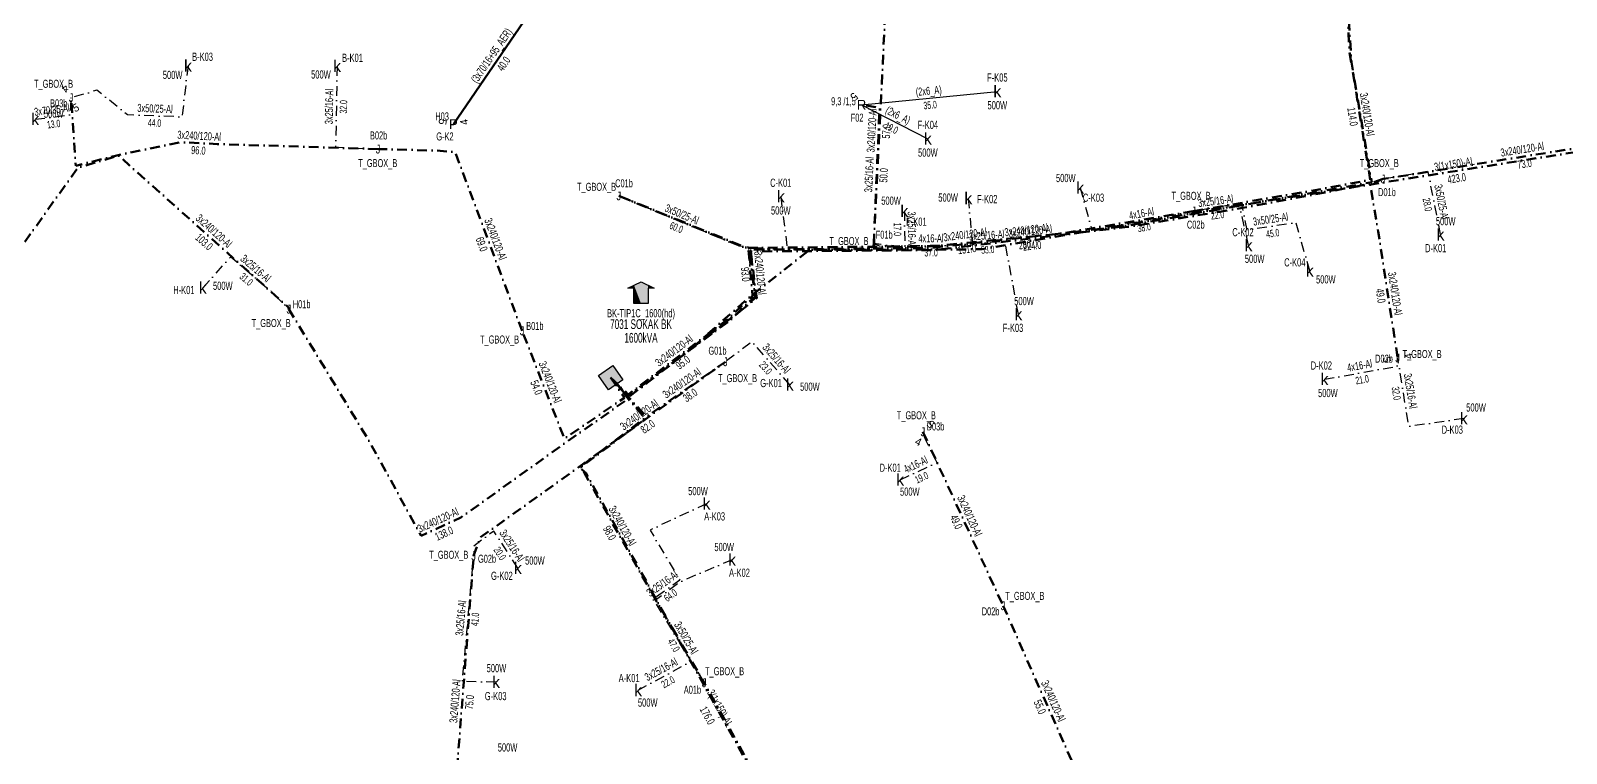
# Model space of a CAD drawing. Header units: millimetres. Extents: x 563565 to 566167, y 4094172 to 4096697.
# Drawn here: x 564904.7 to 565298.1, y 4095353.6 to 4095538.6 of the extents above; entities that cross this region are included whole.
import ezdxf
from ezdxf.enums import TextEntityAlignment as Align

# ---------------------------------------------------------------- set-up
doc = ezdxf.new("R2010")
doc.units = ezdxf.units.MM
doc.linetypes.add('DASHDOT', pattern=[5, 2.5, -1.25, 0, -1.25])
for name, color, linetype, lineweight in [('DIREK_AG_MEVCUT', 120, 'Continuous', 25), ('DIREK_BOX_YENI', 5, 'Continuous', 25), ('HAT_ABONE_HAVAI_MEVCUT', 56, 'Continuous', 30), ('HAT_ABONE_YERALTI_YENI', 30, 'DASHDOT', 30), ('HAT_AG_HAVAI_MEVCUT', 126, 'Continuous', 50), ('HAT_BOX_YERALTI_YENI', 5, 'DASHDOT', 50), ('HAT_OG_YERALTI_YENI', 1, 'DASHDOT', 70), ('KOFRE_ABONE_MEVCUT', 6, 'Continuous', 25), ('TRAFO_TADILAT_BYSK', 5, 'Continuous', 30), ('TRAFO_YENI', 5, 'Continuous', 30)]:
    doc.layers.add(name, color=color, linetype=linetype, lineweight=lineweight)
doc.styles.add('Direk', font='B_CAD')
doc.styles.get("Standard").update_dxf_attribs({"font": 'Arial'})

# ---------------------------------------------------------------- blocks, each defined once
blk = doc.blocks.new('YENI_BINA_KARE')
blk.add_hatch(color=5).paths.add_polyline_path([(-2.25, -2.25), (2.25, -2.25), (2.25, 2.25), (-2.25, 2.25)])
at = {"layer": 'TRAFO_TADILAT_BYSK', "linetype": 'Continuous'}
for p, q in [((-2.25, -2.25), (-2.25, 2.25)), ((-2.25, 2.25), (2.25, 2.25)), ((0, 1.8), (0, 2.7)), ((2.25, 2.25), (2.25, -2.25)), ((2.25, -2.25), (-2.25, -2.25))]:
    blk.add_line(p, q, dxfattribs=at)
blk = doc.blocks.new('YENI_BETKOSK')
at = {"layer": 'TRAFO_YENI', "linetype": 'Continuous'}
for p, q in [((-3.4, 2), (0, 3.6)), ((-1.8, 2), (-3.4, 2)), ((-1.8, -2), (-1.8, 2)), ((0, 3.6), (3.4, 2)), ((3.4, 2), (1.8, 2)), ((1.8, 2), (1.8, -2)), ((1.8, -2), (-1.8, -2))]:
    blk.add_line(p, q, dxfattribs=at)
for points in [[(-3.4, 2), (-1.8, 2), (-1.8, 2.752941)], [(-1.8, 2.752941), (0, -2), (0, 3.6)], [(-1.8, -2), (-1.8, 2.752941), (0, -2)], [(0, -2), (0, 3.6), (1.8, -2)], [(0, 3.6), (1.8, -2), (1.8, 2.752941)], [(1.8, 2), (1.8, 2.752941), (3.4, 2)]]:
    blk.add_solid(points, dxfattribs=at)

msp = doc.modelspace()

# ---------------------------------------------------------------- linework, layer by layer
at = {"layer": 'HAT_ABONE_HAVAI_MEVCUT'}
for q in [(565152.34, 4095523.11), (565134.54, 4095510.98)]:
    msp.add_line((565117.55, 4095519.69), q, dxfattribs=at)
at = {"layer": 'HAT_ABONE_YERALTI_YENI', "flags": 128}
for points in [[(564945.02, 4095529.65), (564943.480231, 4095516.565617), (564929.525896, 4095517.105785), (564921.693463, 4095523.407742), (564915.090988, 4095521.479296)], [(564983.22, 4095529.58), (564982.835832, 4095508.791936), (564993.723668, 4095508.323228)], [(564905.88, 4095515.96), (564914.855766, 4095517.091719), (564915.090988, 4095521.479296)], [(565265.88, 4095486.41), (565262.702288, 4095502.521168), (565251.176, 4095500.671)], [(565173.55, 4095498.4), (565176.561714, 4095487.591144), (565202.630642, 4095492.433887)], [(565096.87, 4095496.16), (565098.592298, 4095482.288731), (565086.240986, 4095483.489553), (565055.386935, 4095496.33183)], [(565144.91, 4095495.72), (565145.943272, 4095483.714143), (565124.759692, 4095483.480071), (565120.678016, 4095484.152311)], [(565232.38, 4095477.14), (565228.857319, 4095489.479887), (565216.343431, 4095487.589299), (565214.902984, 4095494.521453), (565202.630642, 4095492.433887)], [(565216.71, 4095483.64), (565214.362816, 4095493.981285), (565202.630642, 4095492.433887)], [(565128.52, 4095492.42), (565128.621382, 4095483.175151), (565120.678016, 4095484.152311)], [(565157.73, 4095465.98), (565154.300344, 4095484.718108), (565145.171508, 4095484.01589), (565130.424928, 4095483.079599), (565122.115346, 4095483.430708), (565120.678016, 4095484.152311)], [(564948.81, 4095472.78), (564955.970466, 4095480.74032), (564966.269666, 4095471.962593), (564970.865885, 4095467.333037)], [(565099.18, 4095447.95), (565089.501753, 4095459.007742), (565082.702, 4095453.864)], [(565236.15, 4095449.38), (565254.790532, 4095452.719566), (565254.882646, 4095454.848068)], [(565271.82, 4095439.31), (565257.772559, 4095437.30137), (565254.882646, 4095454.848068)], [(565127.45, 4095423.66), (565136.916903, 4095428.017569), (565133.954316, 4095433.942741), (565133.284904, 4095435.913875)], [(565077.85, 4095417.5), (565063.38416, 4095410.771913), (565071.001911, 4095397.960241), (565064.148737, 4095393.052681), (565077.263274, 4095371.632229)], [(565029.53, 4095401), (565023.329786, 4095410.508189), (565018.198192, 4095406.636986), (565018.193299, 4095404.137136)], [(565023.93, 4095371.82), (565015.313654, 4095371.98762), (565018.193299, 4095404.137136)], [(565084.38, 4095403.13), (565071.180984, 4095397.56397), (565064.740522, 4095392.785563), (565077.263274, 4095371.632229)], [(565060.31, 4095369.72), (565073.911993, 4095377.135213), (565077.263274, 4095371.632229)]]:
    msp.add_lwpolyline(points, dxfattribs=at)
at = {"layer": 'HAT_AG_HAVAI_MEVCUT'}
msp.add_line((565035.612373, 4095547.718966), (565012.99999, 4095514.722986), dxfattribs=at)
at = {"layer": 'HAT_BOX_YERALTI_YENI', "flags": 128}
for points in [[(565053.278, 4095449.807), (565057.767397, 4095445.142181), (565083.806255, 4095464.394316), (565090.269937, 4095470.608128), (565088.631428, 4095482.545836), (565113.677208, 4095482.779909), (565135.44597, 4095483.013982), (565184.484204, 4095488.51469), (565248.239621, 4095499.839664), (565243.070648, 4095530.614138), (565241.331, 4095558.927)], [(565202.630642, 4095492.433887), (565236.622068, 4095498.306248), (565247.871771, 4095500.456819), (565242.539345, 4095533.420905), (565241.155282, 4095560.137148), (565232.992709, 4095559.952188)], [(565120.678016, 4095484.152311), (565123.534513, 4095541.385977)], [(564993.723668, 4095508.323228), (564952.482113, 4095509.623339), (564943.063803, 4095510.108105), (564926.803702, 4095506.724497), (564916.261351, 4095504.01387), (564915.090988, 4095521.479296)], [(565120.678016, 4095484.152311), (565122.167313, 4095518.855381), (565117.55, 4095519.69)], [(565323.01075, 4095512.153919), (565251.176, 4095500.671)], [(564897.269695, 4095476.249335), (564916.756244, 4095503.509311), (564927.267278, 4095506.670995), (564930.021984, 4095504.145848), (564970.775857, 4095467.783177), (564970.865885, 4095467.333037)], [(565030.60091, 4095461.779624), (565013.460568, 4095507.492201), (565009.651693, 4095507.907715), (564993.723668, 4095508.323228)], [(565251.176, 4095500.671), (565247.047965, 4095499.279465), (565215.122663, 4095493.254516), (565185.810461, 4095488.412206), (565136.225827, 4095482.45651), (565089.167027, 4095482.110903), (565090.690578, 4095470.130258), (565058.085854, 4095444.932617), (565053.278, 4095449.807)], [(565251.176, 4095500.671), (565247.827948, 4095499.243086), (565249.905516, 4095487.262441), (565254.882646, 4095454.848068)], [(565053.278, 4095449.807), (565057.809031, 4095445.490487), (565083.485646, 4095464.934397), (565089.656571, 4095470.732704), (565088.53788, 4095482.878489), (565055.386935, 4095496.33183)], [(565055.386935, 4095496.33183), (565087.797003, 4095483.007691), (565135.99519, 4095483.457752), (565168.330679, 4095486.654011), (565202.630642, 4095492.433887)], [(565053.278, 4095449.807), (565057.700497, 4095445.092882), (565085.032611, 4095465.540745), (565090.307965, 4095470.243338), (565089.119613, 4095482.618598), (565120.443827, 4095482.659763), (565120.678016, 4095484.152311)], [(564970.865885, 4095467.333037), (564991.641466, 4095433.174274), (565004.736053, 4095409.271097), (565014.909213, 4095413.952551), (565042.367743, 4095433.578648), (565058.032609, 4095444.56206), (565053.278, 4095449.807)], [(565053.278, 4095449.807), (565056.789725, 4095444.651166), (565041.464072, 4095434.16088), (565030.60091, 4095461.779624)], [(565018.193299, 4095404.137136), (565019.831808, 4095408.81859), (565040.66428, 4095423.682207), (565082.702, 4095453.864)], [(565082.702, 4095453.864), (565062.454555, 4095439.819502), (565053.278, 4095449.807)], [(565053.278, 4095449.807), (565061.99489, 4095439.375385), (565045.609801, 4095427.041554), (565063.701448, 4095394.825214), (565077.263274, 4095371.632229)], [(565133.284904, 4095435.913875), (565153.804631, 4095391.383754)], [(565012.33786, 4095329.494163), (565018.193299, 4095404.137136)], [(565153.804631, 4095391.383754), (565176.109, 4095341.069)], [(565111.31415, 4095308.096801), (565087.562473, 4095353.140485), (565077.263274, 4095371.632229)]]:
    msp.add_lwpolyline(points, dxfattribs=at)
at = {"layer": 'HAT_OG_YERALTI_YENI', "flags": 128}
for points in [[(565449.767, 4095536.37), (565450.969903, 4095530.732723), (565409.761572, 4095524.992259), (565353.35225, 4095516.323471), (565320.921908, 4095510.805808), (565218.500741, 4095494.596673), (565148.287842, 4095482.670388), (565122.38861, 4095482.557782), (565104.259148, 4095482.557782), (565088.043978, 4095469.720772), (565073.180071, 4095456.545946), (565057.887933, 4095444.850314), (565053.946745, 4095449.016713), (565053.278, 4095449.807)], [(565114.397546, 4095304.113626), (565046.992565, 4095425.327071), (565045.420421, 4095426.686763), (565062.315285, 4095439.330644), (565053.278, 4095449.807)]]:
    msp.add_lwpolyline(points, dxfattribs=at)

# ---------------------------------------------------------------- block references
at = {"layer": 'TRAFO_YENI'}
msp.add_blockref('YENI_BETKOSK', (565061.061927, 4095470.748861), dxfattribs=at)
at = {"layer": 'TRAFO_YENI', "rotation": 214.695154}
msp.add_blockref('YENI_BINA_KARE', (565053.278, 4095449.807), dxfattribs=at)

# ---------------------------------------------------------------- texts
at = {"layer": 'DIREK_AG_MEVCUT', "linetype": 'ByBlock', "width": 0.53}
for s, p in [('9,3 /1,5', (565112.918325, 4095520.570514)), ('F02', (565116.413225, 4095516.379752))]:
    msp.add_text(s, height=2.05, dxfattribs=at).set_placement(p, align=Align.MIDDLE_CENTER)
at = {"layer": 'DIREK_AG_MEVCUT', "color": 32, "style": 'Direk'}
for s, rotation, p in [('5', 222.425243, (565115.661043, 4095521.756843)), ('5', 258.076881, (565010.260398, 4095515.301463)), ('4', 460.57688, (565015.752417, 4095515.236939))]:
    msp.add_text(s, height=2, rotation=rotation, dxfattribs=at).set_placement(p, align=Align.MIDDLE_CENTER)
at = {"layer": 'DIREK_AG_MEVCUT', "width": 0.53}
for s, p in [('H03', (565010.112891, 4095516.701535)), ('G-K2', (565010.835847, 4095511.565068))]:
    msp.add_text(s, height=2.05, dxfattribs=at).set_placement(p, align=Align.MIDDLE_CENTER)
at = {"layer": 'DIREK_AG_MEVCUT', "linetype": 'ByBlock', "style": 'Direk'}
msp.add_text('R', height=2.5, dxfattribs=at).set_placement((565117.55, 4095519.69), align=Align.MIDDLE_CENTER)
at = {"layer": 'DIREK_AG_MEVCUT', "style": 'Direk'}
msp.add_text('P', height=2.5, dxfattribs=at).set_placement((565012.99999, 4095514.722986), align=Align.MIDDLE_CENTER)
at = {"layer": 'DIREK_BOX_YENI', "width": 0.53}
for s, p in [('T_GBOX_B', (564910.577148, 4095525.056071)), ('B03b', (564911.900296, 4095520.040725)), ('B02b', (564993.844575, 4095511.821139)), ('T_GBOX_B', (564993.620501, 4095504.741718)), ('T_GBOX_B', (565250.171015, 4095504.7399)), ('T_GBOX_B', (565049.676499, 4095498.664334)), ('C01b', (565056.706735, 4095499.573454)), ('T_GBOX_B', (565201.96038, 4095496.361951)), ('D01b', (565252.146009, 4095497.308102)), ('C02b', (565203.179286, 4095488.977156)), ('T_GBOX_B', (565114.341091, 4095484.783407)), ('F01b', (565123.356623, 4095486.405102)), ('H01b', (564974.126602, 4095468.604934)), ('T_GBOX_B', (564966.322326, 4095463.776753)), ('B01b', (565033.868168, 4095463.034623)), ('T_GBOX_B', (565024.821798, 4095459.559785)), ('G01b', (565080.648388, 4095456.698198)), ('D02b', (565251.387853, 4095454.657225)), ('T_GBOX_B', (565261.150447, 4095455.845387)), ('T_GBOX_B', (565085.793199, 4095449.669916)), ('T_GBOX_B', (565131.592227, 4095440.156775)), ('D03b', (565136.500797, 4095437.29519)), ('T_GBOX_B', (565011.820484, 4095404.428222)), ('G02b', (565021.618235, 4095403.416154)), ('T_GBOX_B', (565159.387364, 4095393.907275)), ('D02b', (565150.615324, 4095389.942116)), ('T_GBOX_B', (565082.477162, 4095374.608145)), ('A01b', (565074.241281, 4095369.866569))]:
    msp.add_text(s, height=2.05, dxfattribs=at).set_placement(p, align=Align.MIDDLE_CENTER)
at = {"layer": 'DIREK_BOX_YENI', "color": 32, "style": 'Direk'}
for s, rotation, p in [('4', 213.944312, (564913.527505, 4095523.802122)), ('5', 25.113154, (564916.279328, 4095518.943976)), ('5', 279.196776, (565252.118639, 4095454.400556)), ('4', 459.196776, (565257.646653, 4095455.29558)), ('5', 133.501374, (565135.315906, 4095437.841317)), ('4', 335.253545, (565132.112814, 4095433.371002))]:
    msp.add_text(s, height=2, rotation=rotation, dxfattribs=at).set_placement(p, align=Align.MIDDLE_CENTER)
at = {"layer": 'DIREK_BOX_YENI', "style": 'Direk', "width": 0.8}
for p in [(564915.090988, 4095521.479296), (564993.723668, 4095508.323228), (565251.176, 4095500.671), (565055.386935, 4095496.33183), (565202.630642, 4095492.433887), (565120.678016, 4095484.152311), (564970.865885, 4095467.333037), (565030.60091, 4095461.779624), (565082.702, 4095453.864), (565254.882646, 4095454.848068), (565133.284904, 4095435.913875), (565018.193299, 4095404.137136), (565153.804631, 4095391.383754), (565077.263274, 4095371.632229)]:
    msp.add_text('J', height=2.25, dxfattribs=at).set_placement(p, align=Align.MIDDLE_CENTER)
at = {"layer": 'HAT_ABONE_HAVAI_MEVCUT', "lineweight": 30, "width": 0.53}
for rotation, p in [(5.614372, (565134.861842, 4095522.245922, 282576.17)), (332.85785, (565126.43277, 4095516.091396, 282567.27))]:
    msp.add_text('(2x6_A)', height=2.05, rotation=rotation, dxfattribs=at).set_placement(p, align=Align.CENTER)
for s, rotation, p in [('35.0', 5.614372, (565135.028158, 4095520.554078, 282576.17)), ('19.0', 332.85785, (565125.65723, 4095514.578604, 282567.27))]:
    msp.add_text(s, height=1.9, rotation=rotation, dxfattribs=at).set_placement(p, align=Align.TOP_CENTER)
at = {"layer": 'HAT_ABONE_YERALTI_YENI', "lineweight": 30, "width": 0.53}
for s, rotation, p in [('3x25/16-Al', 448.941281, (564982.178061, 4095519.201674)), ('3x70/35-Al', 7.18628, (564910.261552, 4095517.369183)), ('3x50/25-Al', 357.783206, (564936.535942, 4095517.685065)), ('3x50/25-Al', 281.157612, (565265.125078, 4095494.630066)), ('3x50/25-Al', 337.401621, (565071.140589, 4095490.695429)), ('3x25/16-Al', 367.513573, (565208.385582, 4095494.050288)), ('3x25/16-Al', 270.6283, (565129.42064, 4095487.806896)), ('4x16-Al', 10.523697, (565189.440932, 4095490.848218)), ('3x50/25-Al', 368.591225, (565222.473399, 4095489.375055)), ('4x16-Al', 360.633077, (565135.34209, 4095484.447055)), ('3x25/16-Al', 364.398705, (565149.670734, 4095485.214495)), ('3x25/16-Al', 319.55995, (564961.67142, 4095476.998379)), ('3x25/16-Al', 311.193915, (565094.980488, 4095454.038689)), ('4x16-Al', 10.157136, (565245.32037, 4095451.886462)), ('3x25/16-Al', 279.35256, (565257.166303, 4095446.212852)), ('4x16-Al', 24.716382, (565131.828044, 4095426.610915)), ('3x25/16-Al', 303.108052, (565027.141889, 4095406.218381)), ('3x25/16-Al', 395.606461, (565067.080442, 4095396.197541)), ('3x25/16-Al', 84.881652, (565015.906866, 4095388.138209)), ('3x50/25-Al', 300.62549, (565071.733336, 4095382.641907)), ('3x25/16-Al', 28.597291, (565066.704144, 4095374.173911))]:
    msp.add_text(s, height=2.05, rotation=rotation, dxfattribs=at).set_placement(p, align=Align.CENTER)
for s, rotation, p in [('32.0', 448.941281, (564983.877771, 4095519.170263)), ('13.0', 7.18628, (564910.474214, 4095515.682537)), ('44.0', 357.783206, (564936.470185, 4095515.986337)), ('28.0', 281.157612, (565263.45721, 4095494.301102)), ('60.0', 337.401621, (565070.487332, 4095489.125953)), ('22.0', 367.513573, (565208.607876, 4095492.364884)), ('17.0', 270.6283, (565127.720742, 4095487.788255)), ('38.0', 10.523697, (565189.751424, 4095489.176813)), ('45.0', 368.591225, (565222.727351, 4095487.69413)), ('37.0', 360.633077, (565135.360874, 4095482.747159)), ('53.0', 364.398705, (565149.801118, 4095483.519502)), ('31.0', 319.55995, (564960.568712, 4095475.704534)), ('23.0', 311.193915, (565093.701264, 4095452.919053)), ('21.0', 10.157136, (565245.620162, 4095450.213105)), ('32.0', 279.35256, (565255.488901, 4095445.936587)), ('19.0', 24.716382, (565132.538859, 4095425.066654)), ('20.0', 303.108052, (565025.717897, 4095405.289808)), ('64.0', 395.606461, (565068.070207, 4095394.815381)), ('41.0', 84.881652, (565017.600087, 4095387.986547)), ('47.0', 300.62549, (565070.27046, 4095381.775885)), ('22.0', 28.597291, (565067.517849, 4095372.681302))]:
    msp.add_text(s, height=1.9, rotation=rotation, dxfattribs=at).set_placement(p, align=Align.TOP_CENTER)
at = {"layer": 'HAT_AG_HAVAI_MEVCUT', "lineweight": 30, "width": 0.53}
msp.add_text('(3x70/16+95_AER)', height=2.05, rotation=415.576879, dxfattribs=at).set_placement((565023.605029, 4095531.701481), align=Align.CENTER)
msp.add_text('40.0', height=2.05, rotation=415.576879, dxfattribs=at).set_placement((565025.007334, 4095530.740471), align=Align.TOP_CENTER)
at = {"layer": 'HAT_BOX_YERALTI_YENI', "lineweight": 30, "width": 0.53}
for s, rotation, p in [('3x240/120-Al', 279.188836, (565246.04465, 4095517.074598)), ('3x240/120-Al', 86.956509, (565121.174631, 4095513.010752)), ('3x240/120-Al', 357.053553, (564947.81665, 4095510.714598)), ('3x240/120-Al', 369.082358, (565286.959386, 4095507.251603)), ('3x25/16-Al', 87.238457, (565120.490819, 4095501.741276)), ('3x240/120-Al', 318.259041, (564950.96482, 4095486.598751)), ('3x240/120-Al', 290.553985, (565022.82663, 4095484.934339)), ('3x240/120-Al', 7.666804, (565144.192064, 4095485.418844)), ('3x240/120-Al', 6.400219, (565159.870335, 4095486.609038)), ('3x240/120-Al', 366.849084, (565160.916778, 4095486.278292)), ('3x240/120-Al', 275.485094, (565090.559897, 4095476.512217)), ('3x240/120-Al', 278.729418, (565253.234235, 4095471.184258)), ('3x240/120-Al', 37.135242, (565070.134195, 4095455.890073)), ('3x240/120-Al', 291.470989, (565036.823503, 4095448.281377)), ('3x240/120-Al', 394.746787, (565072.093742, 4095447.540111)), ('3x240/120-Al', 35.677166, (565061.187327, 4095439.463505)), ('3x240/120-Al', 294.740512, (565144.316748, 4095414.004548)), ('3x240/120-Al', 24.710799, (565009.467301, 4095412.383989)), ('3x240/120-Al', 299.317148, (565055.396759, 4095411.349581)), ('3x240/120-Al', 85.514563, (565014.418183, 4095366.882124)), ('3x240/120-Al', 293.907557, (565165.733886, 4095366.57085))]:
    msp.add_text(s, height=2.05, rotation=rotation, dxfattribs=at).set_placement(p, align=Align.CENTER)
for s, rotation, p in [('114.0', 279.188836, (565244.366466, 4095516.803127)), ('57.0', 86.956509, (565122.872234, 4095512.920492)), ('96.0', 357.053553, (564947.729266, 4095509.016845)), ('73.0', 369.082358, (565287.227738, 4095505.572917)), ('50.0', 87.238457, (565122.188845, 4095501.659371)), ('103.0', 318.259041, (564949.833021, 4095485.330274)), ('69.0', 290.553985, (565021.234849, 4095484.337486)), ('151.0', 7.666804, (565144.418865, 4095483.734041)), ('280.0', 6.400219, (565160.059839, 4095484.919634)), ('224.0', 366.849084, (565161.11951, 4095484.590424)), ('93.0', 275.485094, (565088.867681, 4095476.349719)), ('49.0', 278.729418, (565251.553927, 4095470.926252)), ('95.0', 37.135242, (565071.160482, 4095454.534811)), ('54.0', 291.470989, (565035.241478, 4095447.659126)), ('38.0', 394.746787, (565073.062658, 4095446.143257)), ('82.0', 35.677166, (565062.178797, 4095438.082568)), ('138.0', 24.710799, (565010.177966, 4095410.839659)), ('98.0', 299.317148, (565053.91449, 4095410.517187)), ('49.0', 294.740512, (565142.772787, 4095413.293082)), ('75.0', 85.514563, (565016.112976, 4095366.749175)), ('55.0', 293.907557, (565164.179745, 4095365.881904))]:
    msp.add_text(s, height=2.05, rotation=rotation, dxfattribs=at).set_placement(p, align=Align.TOP_CENTER)
at = {"layer": 'HAT_OG_YERALTI_YENI', "lineweight": 30, "width": 0.53}
for rotation, p in [(368.993023, (565269.578457, 4095503.540792)), (299.203381, (565080.440415, 4095364.617773))]:
    msp.add_text('3(1x150)-AL', height=2.05, rotation=rotation, dxfattribs=at).set_placement(p, align=Align.CENTER)
for s, rotation, p in [('423.0', 368.993023, (565269.844192, 4095501.86169)), ('176.0', 299.203381, (565078.956497, 4095363.788324))]:
    msp.add_text(s, height=2.05, rotation=rotation, dxfattribs=at).set_placement(p, align=Align.TOP_CENTER)
at = {"layer": 'KOFRE_ABONE_MEVCUT', "linetype": 'ByBlock', "width": 0.6}
for s, p in [('B-K03', (564948.742238, 4095531.976664)), ('B-K01', (564987.14322, 4095531.710307)), ('500W', (564941.087126, 4095527.323336)), ('500W', (564979.071196, 4095527.438888)), ('500W', (564910.624124, 4095517.398529)), ('500W', (565169.875042, 4095500.919029)), ('500W', (565125.124451, 4095495.118889)), ('500W', (565139.734812, 4095495.91522)), ('F-K02', (565149.744493, 4095495.525765)), ('C-K03', (565176.983933, 4095495.880971)), ('F-K01', (565131.612324, 4095489.734731)), ('500W', (565267.199922, 4095489.864505)), ('C-K02', (565215.261142, 4095487.04892)), ('D-K01', (565264.646971, 4095482.955495)), ('500W', (565218.259451, 4095480.23108)), ('C-K04', (565228.545203, 4095479.320516)), ('500W', (564953.932331, 4095473.324683)), ('500W', (565236.485376, 4095474.959483)), ('H-K01', (564943.962398, 4095472.238715)), ('500W', (565159.185251, 4095469.408585)), ('F-K03', (565156.369227, 4095462.551415)), ('D-K02', (565235.345425, 4095452.902646)), ('G-K01', (565094.382589, 4095448.415929)), ('500W', (565104.318206, 4095447.481708)), ('500W', (565237.011047, 4095445.857354)), ('500W', (565274.971301, 4095442.146131)), ('D-K03', (565268.877472, 4095436.473869)), ('D-K01', (565124.894306, 4095426.722354)), ('500W', (565075.664254, 4095420.739087)), ('500W', (565129.922715, 4095420.609263)), ('A-K03', (565079.919595, 4095414.260319)), ('500W', (565082.366099, 4095406.421584)), ('500W', (565033.871442, 4095402.951254)), ('G-K02', (565025.419263, 4095399.048388)), ('A-K02', (565086.285888, 4095399.838416)), ('500W', (565024.030808, 4095375.391612)), ('A-K01', (565058.019238, 4095372.856489)), ('G-K03', (565023.834591, 4095368.248388)), ('500W', (565062.790813, 4095366.583511)), ('500W', (565026.882152, 4095355.086775))]:
    msp.add_text(s, height=2.1, dxfattribs=at).set_placement(p, align=Align.MIDDLE_CENTER)
at = {"layer": 'KOFRE_ABONE_MEVCUT', "linetype": 'ByBlock', "style": 'Direk'}
for p in [(564945.02, 4095529.65), (564983.22, 4095529.58), (565152.34, 4095523.11), (564905.88, 4095515.96), (565134.54, 4095510.98), (565096.87, 4095496.16), (565144.91, 4095495.72), (565173.55, 4095498.4), (565128.52, 4095492.42), (565265.88, 4095486.41), (565216.71, 4095483.64), (565232.38, 4095477.14), (564948.81, 4095472.78), (565157.73, 4095465.98), (565236.15, 4095449.38), (565099.18, 4095447.95), (565271.82, 4095439.31), (565127.45, 4095423.66), (565077.85, 4095417.5), (565084.38, 4095403.13), (565029.53, 4095401), (565023.93, 4095371.82), (565060.31, 4095369.72)]:
    msp.add_text('k', height=3, dxfattribs=at).set_placement(p, align=Align.MIDDLE_CENTER)
at = {"layer": 'KOFRE_ABONE_MEVCUT', "linetype": 'ByBlock', "width": 0.6}
for s, p in [('F-K05', (565152.34, 4095525.61)), ('F-K04', (565134.54, 4095513.48)), ('C-K01', (565096.87, 4095498.66))]:
    msp.add_text(s, height=2.1, dxfattribs=at).set_placement(p, align=Align.CENTER)
for p in [(565152.34, 4095520.61), (565134.54, 4095508.48), (565096.87, 4095493.66)]:
    msp.add_text('500W', height=2.1, dxfattribs=at).set_placement(p, align=Align.TOP_CENTER)
at = {"layer": 'TRAFO_YENI', "width": 0.6}
for s, height, p in [('BK-TIP1C_1600(hd)', 2.1, (565061.061927, 4095465.248861)), ('7031 SOKAK BK', 2.5, (565061.061927, 4095462.248861)), ('1600kVA', 2.5, (565061.061927, 4095458.748861))]:
    msp.add_text(s, height=height, dxfattribs=at).set_placement(p, align=Align.CENTER)

doc.saveas('drawing.dxf')
